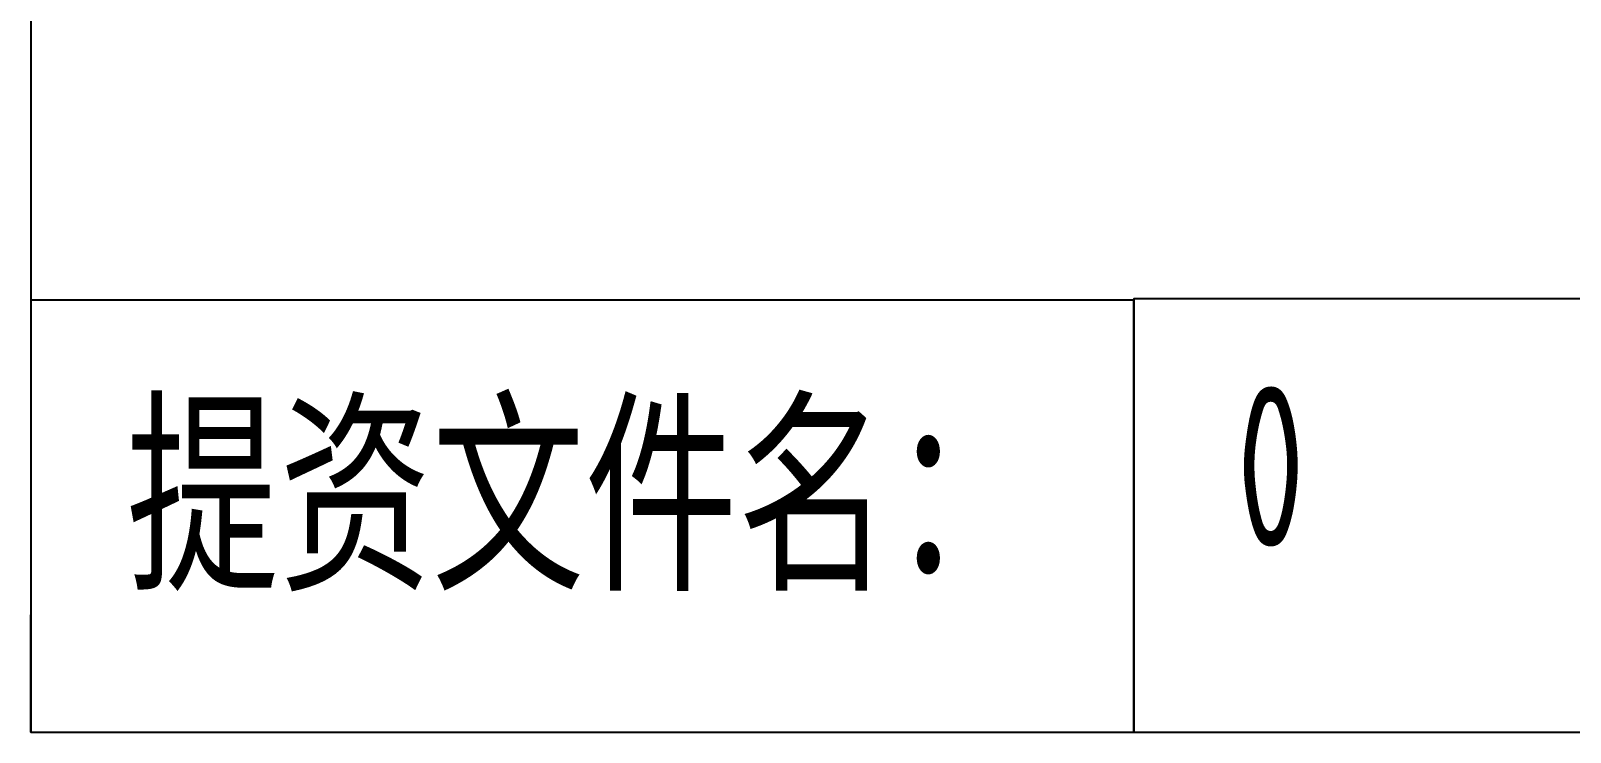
# Model space of a CAD drawing. Extents: x -84241 to 2571207, y -225492 to 1687411.
# Drawn here: x 193207 to 385628, y -12589 to 75084 of the extents above; entities that cross this region are included whole.
import ezdxf
from ezdxf.enums import TextEntityAlignment as Align

# ---------------------------------------------------------------- set-up
doc = ezdxf.new("R2010")
doc.units = 0
doc.header["$LTSCALE"] = 1000
doc.layers.get('0').update_dxf_attribs({"linetype": 'CONTINUOUS'})
doc.layers.add('C-XREF-SLCT', color=7, linetype='CONTINUOUS', plot=False)
doc.styles.add('Acs', font='', dxfattribs={"width": 0.7})
doc.styles.add('TH-STYLE3', font='tssdeng.shx', dxfattribs={"width": 0.7, "bigfont": 'tssdchn.shx'})
doc.styles.get('Acs').set_extended_font_data('STFangsong')

# ---------------------------------------------------------------- blocks, each defined once
blk = doc.blocks.new('AcsAcadShareArea')
for points in [[(0, 0), (118900, 0), (118900, 85000), (0, 85000)], [(0, 0), (6892.9, 0), (6892.9, 2699.2), (0, 2699.2)], [(6892.9, 0), (28409.4, 0), (28409.4, 2708.4), (6892.9, 2708.4)], [(0, 733), (0, 733), (0, 0), (0, 0)]]:
    blk.add_lwpolyline(points, close=True)
at = {"insert": (596.8, 1991.4), "char_height": 1000, "width": 6073.9, "attachment_point": 1, "style": 'Acs'}
blk.add_mtext('提资文件名：', dxfattribs=at)
at = {"style": 'Acs', "width": 0.8}
blk.add_attdef('唯一编号', (7537.4, 860.8), '', height=1000, dxfattribs=at)

msp = doc.modelspace()

# ---------------------------------------------------------------- block references
at = {"layer": 'C-XREF-SLCT'}
ref = msp.add_blockref('AcsAcadShareArea', (193206.82, -12589.05), dxfattribs=dict(at, xscale=20, yscale=20, zscale=20))
ref.add_attrib('唯一编号', '0', dxfattribs={"layer": '0', "height": 20000, "style": 'TH-STYLE3', "width": 0.65}).set_placement((343954.84, 4627.14), align=Align.BOTTOM_LEFT)

doc.saveas('drawing.dxf')
